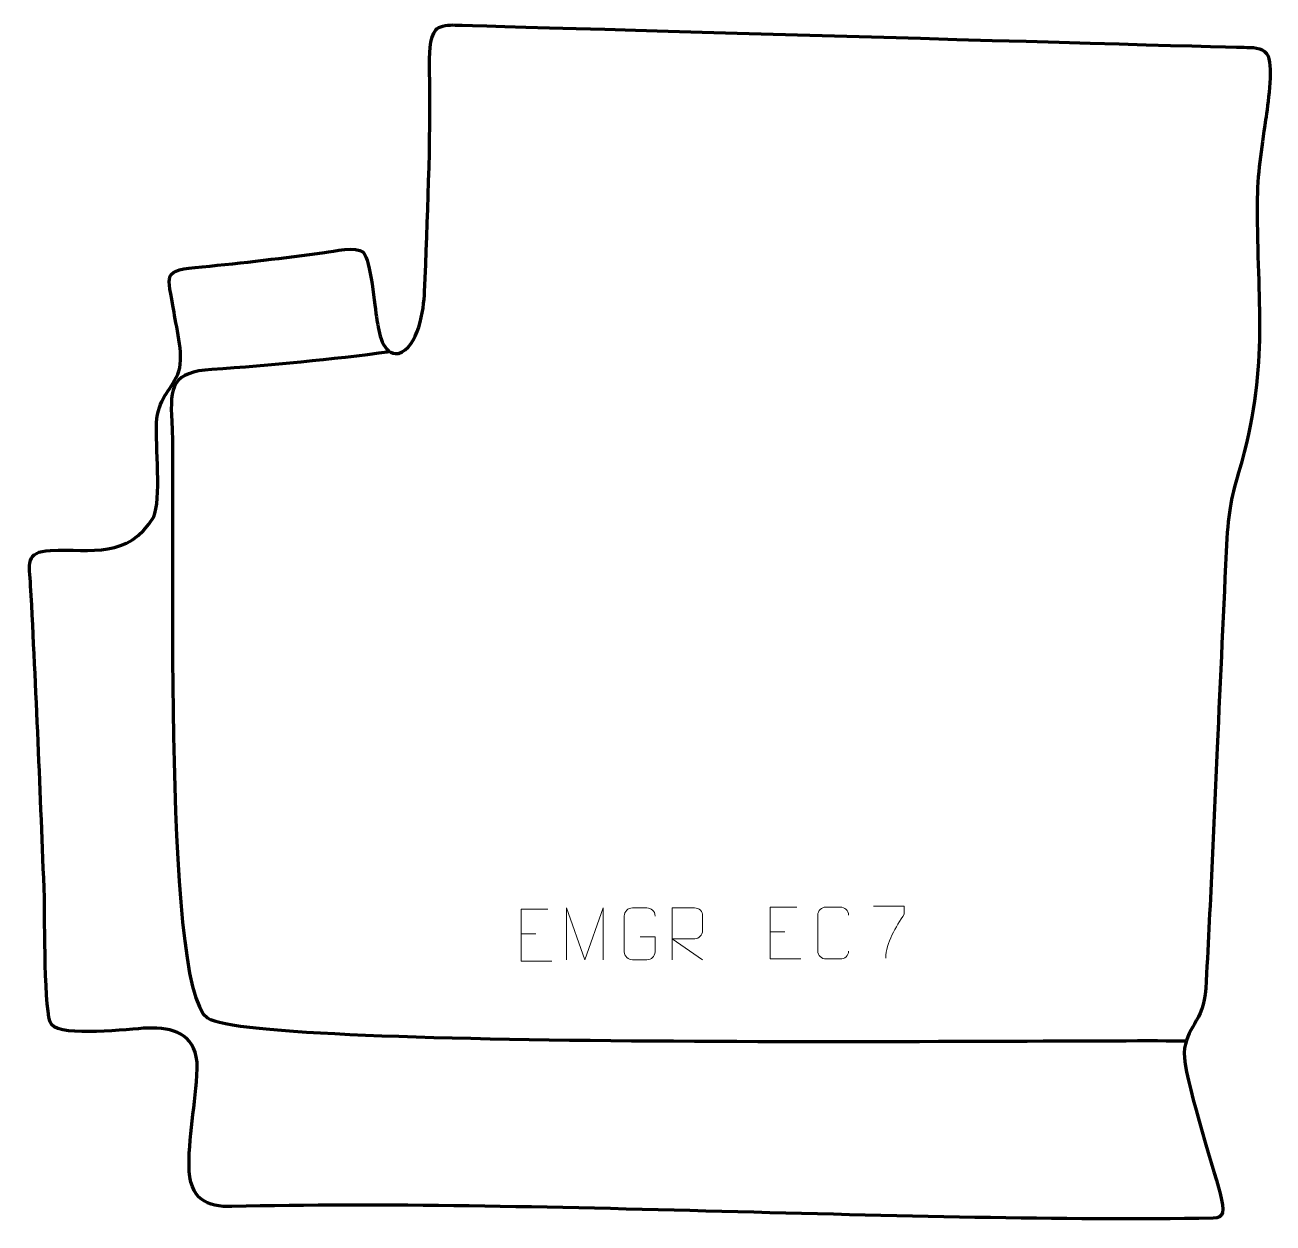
# Model space of a CAD drawing. Header units: millimetres. Extents: x -531 to 71, y 131 to 708.
import ezdxf

# ---------------------------------------------------------------- set-up
doc = ezdxf.new("R2010")
doc.units = ezdxf.units.MM
doc.header["$MEASUREMENT"] = 0
doc.layers.add('layer 1', color=7, linetype='Continuous', plot=False)
doc.layers.add('layer 2', color=7, linetype='Continuous')
doc.layers.add('layer 3', color=7, linetype='Continuous')

msp = doc.modelspace()

# ---------------------------------------------------------------- linework, layer by layer
at = {"layer": 'layer 1', "color": 250, "lineweight": 9}
for points, knots in [([(-269.6836, 257.8085), (-269.6836, 257.8085), (-269.6836, 282.7664), (-269.6836, 282.7664), (-269.6836, 282.7664), (-269.6836, 282.7664), (-260.7585, 257.8085), (-260.7585, 257.8085), (-260.7585, 257.8085), (-260.7585, 257.8085), (-251.9986, 282.7659), (-251.9986, 282.7659), (-251.9986, 282.7659), (-251.9986, 282.7659), (-251.9986, 257.8085), (-251.9986, 257.8085)], [0, 0, 0, 0, 0.2, 0.2, 0.2, 0.2, 0.4, 0.4, 0.4, 0.4, 0.6, 0.6, 0.6, 0.6, 1, 1, 1, 1]), ([(-234.1236, 268.7962), (-234.1236, 268.7962), (-226.9555, 268.7962), (-226.9555, 268.7962), (-226.9555, 268.7962), (-226.9555, 268.7962), (-226.9555, 261.6281), (-226.9555, 261.6281), (-226.9555, 261.6281), (-227.0952, 259.3047), (-228.7724, 257.8251), (-230.9202, 257.8143), (-230.9202, 257.8143), (-233.252, 257.8147), (-235.584, 257.8147), (-237.9155, 257.8143), (-237.9155, 257.8143), (-239.8404, 257.7089), (-241.8126, 259.5934), (-241.8014, 261.6107), (-241.8014, 261.6107), (-241.801, 267.3808), (-241.801, 273.1505), (-241.8014, 278.9198), (-241.8014, 278.9198), (-241.7972, 281.0579), (-240.0504, 282.7771), (-237.8981, 282.7637), (-237.8981, 282.7637), (-235.5724, 282.7637), (-233.2463, 282.7637), (-230.9202, 282.7637), (-230.9202, 282.7637), (-228.9735, 282.7991), (-226.9821, 281.3076), (-226.9555, 278.8699)], [0, 0, 0, 0, 0.1, 0.1, 0.1, 0.1, 0.2, 0.2, 0.2, 0.2, 0.3, 0.3, 0.3, 0.3, 0.4, 0.4, 0.4, 0.4, 0.5, 0.5, 0.5, 0.5, 0.6, 0.6, 0.6, 0.6, 0.7, 0.7, 0.7, 0.7, 0.8, 0.8, 0.8, 0.8, 1, 1, 1, 1]), ([(-218.7105, 257.8105), (-218.7105, 257.8105), (-218.7105, 282.764), (-218.7105, 282.764), (-218.7105, 282.764), (-215.1157, 282.764), (-211.5202, 282.764), (-207.925, 282.764), (-207.925, 282.764), (-205.5997, 282.7263), (-204.0424, 281.2363), (-204.0465, 278.8699), (-204.0465, 278.8699), (-204.0469, 276.8344), (-204.0469, 273.775), (-204.0465, 271.739), (-204.0465, 271.739), (-204.053, 269.8635), (-205.8653, 267.9217), (-207.8748, 267.9026), (-207.8748, 267.9026), (-207.8748, 267.9026), (-218.7105, 267.9026), (-218.7105, 267.9026), (-218.7105, 267.9026), (-218.7105, 267.9026), (-204.0558, 257.8105), (-204.0558, 257.8105)], [0, 0, 0, 0, 0.125, 0.125, 0.125, 0.125, 0.25, 0.25, 0.25, 0.25, 0.375, 0.375, 0.375, 0.375, 0.5, 0.5, 0.5, 0.5, 0.625, 0.625, 0.625, 0.625, 0.75, 0.75, 0.75, 0.75, 1, 1, 1, 1]), ([(-158.6727, 283.1669), (-158.6727, 283.1669), (-171.5466, 283.1669), (-171.5466, 283.1669), (-171.5466, 283.1669), (-171.5466, 283.1669), (-171.5466, 258.2133), (-171.5466, 258.2133), (-171.5466, 258.2133), (-171.5466, 258.2133), (-156.6808, 258.2133), (-156.6808, 258.2133)], [0, 0, 0, 0, 0.25, 0.25, 0.25, 0.25, 0.5, 0.5, 0.5, 0.5, 1, 1, 1, 1]), ([(-133.6907, 262.0311), (-133.8305, 259.7077), (-135.5077, 258.2281), (-137.6554, 258.2173), (-137.6554, 258.2173), (-139.9873, 258.2177), (-142.3192, 258.2177), (-144.6507, 258.2173), (-144.6507, 258.2173), (-146.5757, 258.1119), (-148.5478, 259.9964), (-148.5366, 262.0137), (-148.5366, 262.0137), (-148.5362, 267.7838), (-148.5362, 273.5535), (-148.5366, 279.3228), (-148.5366, 279.3228), (-148.5324, 281.4609), (-146.7857, 283.1801), (-144.6333, 283.1666), (-144.6333, 283.1666), (-142.3076, 283.1666), (-139.9815, 283.1666), (-137.6554, 283.1666), (-137.6554, 283.1666), (-135.7088, 283.2021), (-133.7174, 281.7106), (-133.6907, 279.273)], [0, 0, 0, 0, 0.125, 0.125, 0.125, 0.125, 0.25, 0.25, 0.25, 0.25, 0.375, 0.375, 0.375, 0.375, 0.5, 0.5, 0.5, 0.5, 0.625, 0.625, 0.625, 0.625, 0.75, 0.75, 0.75, 0.75, 1, 1, 1, 1]), ([(-121.6447, 283.5765), (-121.6447, 283.5765), (-106.8286, 283.5765), (-106.8286, 283.5765), (-106.8286, 283.5765), (-106.8289, 282.3269), (-106.8289, 281.0773), (-106.8286, 279.8275), (-106.8286, 279.8275), (-110.823, 273.8304), (-115.7382, 265.9968), (-115.7382, 258.618)], [0, 0, 0, 0, 0.25, 0.25, 0.25, 0.25, 0.5, 0.5, 0.5, 0.5, 1, 1, 1, 1]), ([(-278.6727, 282.1669), (-278.6727, 282.1669), (-291.5466, 282.1669), (-291.5466, 282.1669), (-291.5466, 282.1669), (-291.5466, 282.1669), (-291.5466, 257.2133), (-291.5466, 257.2133), (-291.5466, 257.2133), (-291.5466, 257.2133), (-276.6808, 257.2133), (-276.6808, 257.2133)], [0, 0, 0, 0, 0.25, 0.25, 0.25, 0.25, 0.5, 0.5, 0.5, 0.5, 1, 1, 1, 1])]:
    msp.add_open_spline(points, degree=3, knots=knots, dxfattribs=at)
for points in [[(-171.5466, 271.2872), (-171.5466, 271.2872), (-164.3785, 271.2872), (-164.3785, 271.2872)], [(-291.5466, 270.2872), (-291.5466, 270.2872), (-284.3785, 270.2872), (-284.3785, 270.2872)]]:
    msp.add_open_spline(points, degree=3, dxfattribs=at)
at = {"layer": 'layer 2', "color": 142, "lineweight": 158}
msp.add_open_spline([(-354.7824, 550.8107), (-383.6409, 546.9863), (-411.6338, 544.2452), (-440.6751, 542.2961), (-440.6751, 542.2961), (-459.4999, 541.0326), (-460.9265, 534.4595), (-459.9233, 517.1908), (-459.9233, 517.1908), (-457.8123, 480.8525), (-465.509, 244.7649), (-442.6879, 229.7604), (-442.6879, 229.7604), (-418.8061, 214.0585), (-24.8783, 219.5522), (29.0843, 218.7346)], degree=3, knots=[0, 0, 0, 0, 0.2, 0.2, 0.2, 0.2, 0.4, 0.4, 0.4, 0.4, 0.6, 0.6, 0.6, 0.6, 1, 1, 1, 1], dxfattribs=at)
at = {"layer": 'layer 3', "color": 242, "lineweight": 158}
msp.add_open_spline([(-324.2726, 708.3324), (-327.8286, 708.2085), (-331.1372, 707.7626), (-332.632, 706.0004), (-332.632, 706.0004), (-335.7276, 702.3511), (-335.8574, 693.8486), (-335.7034, 686.5174), (-335.7034, 686.5174), (-334.973, 651.7058), (-336.7156, 614.5685), (-338.0559, 579.679), (-338.0559, 579.679), (-338.3744, 571.3875), (-341.1616, 552.6964), (-350.6198, 550.0458), (-350.6198, 550.0458), (-358.4592, 548.7668), (-360.1411, 560.8085), (-361.0591, 566.2587), (-361.0591, 566.2587), (-362.1336, 572.6375), (-363.95, 595.2093), (-367.7303, 598.7967), (-367.7303, 598.7967), (-370.9671, 601.8683), (-381.8902, 599.2332), (-386.2962, 598.6571), (-386.2962, 598.6571), (-405.4482, 596.1644), (-426.07, 593.5005), (-445.2511, 591.8408), (-445.2511, 591.8408), (-465.1523, 589.9768), (-461.8904, 588.7338), (-458.8452, 569.8445), (-458.8452, 569.8445), (-457.5374, 561.7326), (-453.5991, 547.5394), (-457.0409, 540.0791), (-457.0409, 540.0791), (-461.2123, 531.0372), (-466.3168, 528.3577), (-467.2927, 516.588), (-467.2927, 516.588), (-467.6859, 506.0419), (-464.9994, 479.2685), (-468.6473, 471.246), (-468.6473, 471.246), (-481.1102, 450.8642), (-498.3454, 455.9556), (-518.4554, 455.0696), (-518.4554, 455.0696), (-530.6875, 454.5307), (-528.5463, 448.4571), (-527.963, 438.0599), (-527.963, 438.0599), (-525.2079, 387.963), (-523.2508, 337.8429), (-521.3036, 287.7101), (-521.3036, 287.7101), (-521.1446, 278.7539), (-521.5085, 230.7321), (-517.9502, 226.5456), (-517.9502, 226.5456), (-512.6417, 220.3), (-480.4786, 224.5214), (-471.6968, 224.8762), (-471.6968, 224.8762), (-458.98, 224.9962), (-449.5201, 222.6179), (-447.6727, 208.5102), (-447.6727, 208.5102), (-447.7194, 191.5775), (-451.7217, 174.8384), (-451.6004, 158.7122), (-451.6004, 158.7122), (-451.4736, 141.872), (-442.8165, 138.5971), (-430.898, 138.8872), (-430.898, 138.8872), (-286.6977, 142.3969), (-103.0069, 130.9262), (41.9723, 133.2537), (41.9723, 133.2537), (47.379, 133.3405), (47.5312, 136.6025), (45.3419, 145.1218), (45.3419, 145.1218), (41.7902, 158.9423), (27.7105, 201.8856), (28.109, 213.0183), (28.109, 213.0183), (28.5328, 224.8578), (37.5309, 228.1372), (38.4449, 243.9333), (38.4449, 243.9333), (40.6736, 282.4693), (42.096, 321.3943), (43.9554, 359.9926), (43.9554, 359.9926), (45.5715, 393.5427), (46.8891, 427.2831), (48.6817, 460.7913), (48.6817, 460.7913), (49.5494, 476.7245), (51.4128, 482.7292), (55.8088, 498.0117), (55.8088, 498.0117), (68.8721, 546.1144), (63.1121, 574.1669), (63.2462, 621.7434), (63.2462, 621.7434), (63.2905, 637.4869), (65.1703, 647.4202), (67.3149, 662.619), (67.3149, 662.619), (68.2885, 669.5188), (70.8901, 687.0424), (68.529, 693.3166), (68.529, 693.3166), (66.7669, 697.0131), (62.4828, 697.6063), (58.3194, 697.5328), (58.3194, 697.5328), (54.156, 697.4593), (-324.2726, 708.3324), (-324.2726, 708.3324)], degree=3, knots=[0, 0, 0, 0, 0.03030303, 0.03030303, 0.03030303, 0.03030303, 0.06060606, 0.06060606, 0.06060606, 0.06060606, 0.09090909, 0.09090909, 0.09090909, 0.09090909, 0.12121212, 0.12121212, 0.12121212, 0.12121212, 0.15151515, 0.15151515, 0.15151515, 0.15151515, 0.18181818, 0.18181818, 0.18181818, 0.18181818, 0.21212121, 0.21212121, 0.21212121, 0.21212121, 0.24242424, 0.24242424, 0.24242424, 0.24242424, 0.27272727, 0.27272727, 0.27272727, 0.27272727, 0.3030303, 0.3030303, 0.3030303, 0.3030303, 0.33333333, 0.33333333, 0.33333333, 0.33333333, 0.36363636, 0.36363636, 0.36363636, 0.36363636, 0.39393939, 0.39393939, 0.39393939, 0.39393939, 0.42424242, 0.42424242, 0.42424242, 0.42424242, 0.45454545, 0.45454545, 0.45454545, 0.45454545, 0.48484848, 0.48484848, 0.48484848, 0.48484848, 0.51515152, 0.51515152, 0.51515152, 0.51515152, 0.54545455, 0.54545455, 0.54545455, 0.54545455, 0.57575758, 0.57575758, 0.57575758, 0.57575758, 0.60606061, 0.60606061, 0.60606061, 0.60606061, 0.63636364, 0.63636364, 0.63636364, 0.63636364, 0.66666667, 0.66666667, 0.66666667, 0.66666667, 0.6969697, 0.6969697, 0.6969697, 0.6969697, 0.72727273, 0.72727273, 0.72727273, 0.72727273, 0.75757576, 0.75757576, 0.75757576, 0.75757576, 0.78787879, 0.78787879, 0.78787879, 0.78787879, 0.81818182, 0.81818182, 0.81818182, 0.81818182, 0.84848485, 0.84848485, 0.84848485, 0.84848485, 0.87878788, 0.87878788, 0.87878788, 0.87878788, 0.90909091, 0.90909091, 0.90909091, 0.90909091, 0.93939394, 0.93939394, 0.93939394, 0.93939394, 1, 1, 1, 1], dxfattribs=at)

doc.saveas('drawing.dxf')
